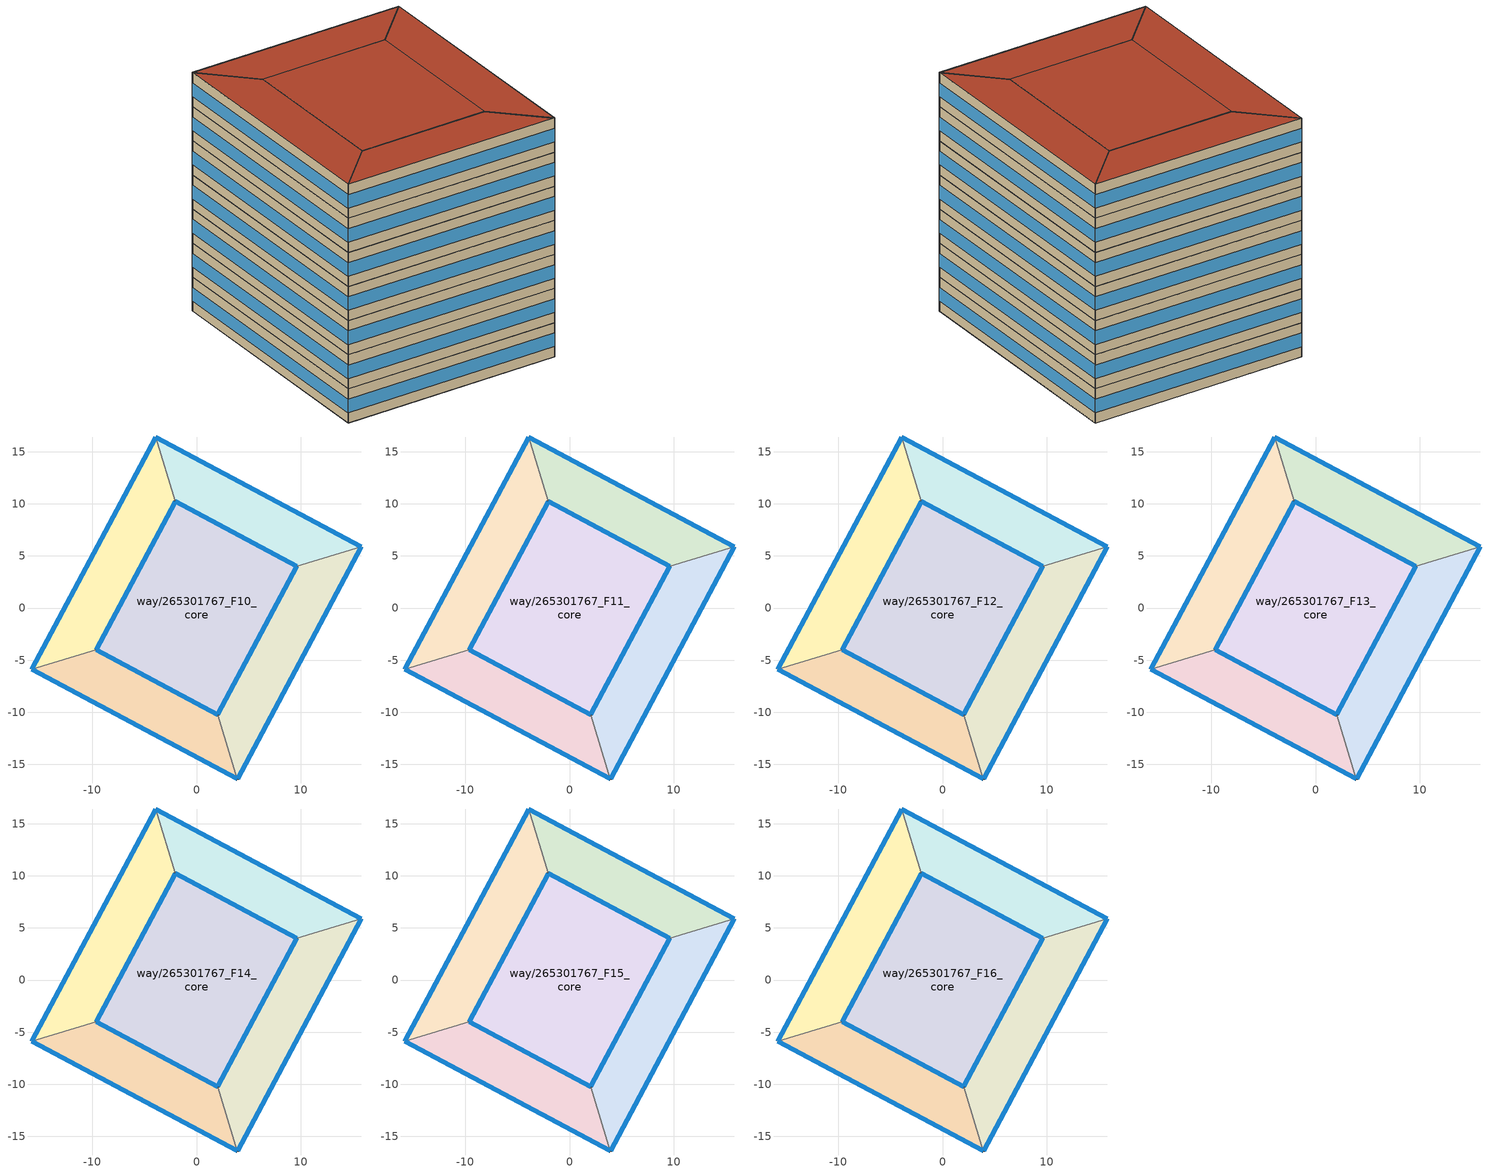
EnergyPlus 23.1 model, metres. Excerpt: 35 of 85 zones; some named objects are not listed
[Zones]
way/265301767_F10_perim1
 floor to way/265301767_F9_perim1 (Floor_Construction): -9.64,-4 -2.05,10.23 -3.93,16.41 -15.82,-5.88 z35
 wall outside (Wall_Construction): -15.82,-5.88 -3.93,16.41 / -2.05,10.23 -9.64,-4 z35:38.5
 wall to way/265301767_F10_perim4 (Wall_Construction): -9.64,-4 -15.82,-5.88 z35:38.5
 wall to way/265301767_F10_perim2 (Wall_Construction): -3.93,16.41 -2.05,10.23 z35:38.5
 window (Window_Construction): -15.81,-5.87 -3.93,16.4 / -2.05,10.22 -9.63,-3.99 z36.05:37.45
way/265301767_F10_perim2
 floor to way/265301767_F9_perim2 (Floor_Construction): 15.82,5.88 -3.93,16.41 -2.05,10.23 9.63,4 z35
 wall outside (Wall_Construction): -3.93,16.41 15.82,5.88 / 9.63,4 -2.05,10.23 z35:38.5
 wall to way/265301767_F10_perim3 (Wall_Construction): 15.82,5.88 9.63,4 z35:38.5
 window (Window_Construction): -3.92,16.4 15.81,5.88 / 9.63,4 -2.04,10.22 z36.05:37.45
way/265301767_F10_perim3
 floor to way/265301767_F9_perim3 (Floor_Construction): 3.93,-16.41 15.82,5.88 9.63,4 2.05,-10.23 z35
 wall outside (Wall_Construction): 15.82,5.88 3.93,-16.41 / 2.05,-10.23 9.63,4 z35:38.5
 wall to way/265301767_F10_perim4 (Wall_Construction): 3.93,-16.41 2.05,-10.23 z35:38.5
 window (Window_Construction): 15.81,5.87 3.94,-16.4 / 2.05,-10.22 9.63,3.99 z36.05:37.45
way/265301767_F10_perim4
 floor to way/265301767_F9_perim4 (Floor_Construction): 3.93,-16.41 2.05,-10.23 -9.64,-4 -15.82,-5.88 z35
 wall outside (Wall_Construction): 3.93,-16.41 -15.82,-5.88 / -9.64,-4 2.05,-10.23 z35:38.5
 window (Window_Construction): 3.92,-16.4 -15.81,-5.88 / -9.63,-4 2.04,-10.22 z36.05:37.45
way/265301767_F10_core
 floor to way/265301767_F9_core (Floor_Construction): 9.63,4 2.05,-10.23 -9.64,-4 -2.05,10.23 z35
 wall outside (Wall_Construction): -2.05,10.23 -9.64,-4 2.05,-10.23 9.63,4 -2.05,10.23 z35:38.5
 window (Window_Construction): -2.05,10.22 -9.63,-3.99 / 9.63,4 -2.04,10.22 / 2.05,-10.22 9.63,3.99 / -9.63,-4 2.04,-10.22 z36.05:37.45
way/265301767_F11_perim1
 floor to way/265301767_F10_perim1 (Floor_Construction): -9.64,-4 -2.05,10.23 -3.93,16.41 -15.82,-5.88 z38.5
 wall outside (Wall_Construction): -15.82,-5.88 -3.93,16.41 / -2.05,10.23 -9.64,-4 z38.5:42
 wall to way/265301767_F11_perim4 (Wall_Construction): -9.64,-4 -15.82,-5.88 z38.5:42
 wall to way/265301767_F11_perim2 (Wall_Construction): -3.93,16.41 -2.05,10.23 z38.5:42
 window (Window_Construction): -15.81,-5.87 -3.93,16.4 / -2.05,10.22 -9.63,-3.99 z39.55:40.95
way/265301767_F11_perim2
 floor to way/265301767_F10_perim2 (Floor_Construction): 15.82,5.88 -3.93,16.41 -2.05,10.23 9.63,4 z38.5
 wall outside (Wall_Construction): -3.93,16.41 15.82,5.88 / 9.63,4 -2.05,10.23 z38.5:42
 wall to way/265301767_F11_perim3 (Wall_Construction): 15.82,5.88 9.63,4 z38.5:42
 window (Window_Construction): -3.92,16.4 15.81,5.88 / 9.63,4 -2.04,10.22 z39.55:40.95
way/265301767_F11_perim3
 floor to way/265301767_F10_perim3 (Floor_Construction): 3.93,-16.41 15.82,5.88 9.63,4 2.05,-10.23 z38.5
 wall outside (Wall_Construction): 15.82,5.88 3.93,-16.41 / 2.05,-10.23 9.63,4 z38.5:42
 wall to way/265301767_F11_perim4 (Wall_Construction): 3.93,-16.41 2.05,-10.23 z38.5:42
 window (Window_Construction): 15.81,5.87 3.94,-16.4 / 2.05,-10.22 9.63,3.99 z39.55:40.95
way/265301767_F11_perim4
 floor to way/265301767_F10_perim4 (Floor_Construction): 3.93,-16.41 2.05,-10.23 -9.64,-4 -15.82,-5.88 z38.5
 wall outside (Wall_Construction): 3.93,-16.41 -15.82,-5.88 / -9.64,-4 2.05,-10.23 z38.5:42
 window (Window_Construction): 3.92,-16.4 -15.81,-5.88 / -9.63,-4 2.04,-10.22 z39.55:40.95
way/265301767_F11_core
 floor to way/265301767_F10_core (Floor_Construction): 9.63,4 2.05,-10.23 -9.64,-4 -2.05,10.23 z38.5
 wall outside (Wall_Construction): -2.05,10.23 -9.64,-4 2.05,-10.23 9.63,4 -2.05,10.23 z38.5:42
 window (Window_Construction): -2.05,10.22 -9.63,-3.99 / 9.63,4 -2.04,10.22 / 2.05,-10.22 9.63,3.99 / -9.63,-4 2.04,-10.22 z39.55:40.95
way/265301767_F12_perim1
 floor to way/265301767_F11_perim1 (Floor_Construction): -9.64,-4 -2.05,10.23 -3.93,16.41 -15.82,-5.88 z42
 wall outside (Wall_Construction): -15.82,-5.88 -3.93,16.41 / -2.05,10.23 -9.64,-4 z42:45.5
 wall to way/265301767_F12_perim4 (Wall_Construction): -9.64,-4 -15.82,-5.88 z42:45.5
 wall to way/265301767_F12_perim2 (Wall_Construction): -3.93,16.41 -2.05,10.23 z42:45.5
 window (Window_Construction): -15.81,-5.87 -3.93,16.4 / -2.05,10.22 -9.63,-3.99 z43.05:44.45
way/265301767_F12_perim2
 floor to way/265301767_F11_perim2 (Floor_Construction): 15.82,5.88 -3.93,16.41 -2.05,10.23 9.63,4 z42
 wall outside (Wall_Construction): -3.93,16.41 15.82,5.88 / 9.63,4 -2.05,10.23 z42:45.5
 wall to way/265301767_F12_perim3 (Wall_Construction): 15.82,5.88 9.63,4 z42:45.5
 window (Window_Construction): -3.92,16.4 15.81,5.88 / 9.63,4 -2.04,10.22 z43.05:44.45
way/265301767_F12_perim3
 floor to way/265301767_F11_perim3 (Floor_Construction): 3.93,-16.41 15.82,5.88 9.63,4 2.05,-10.23 z42
 wall outside (Wall_Construction): 15.82,5.88 3.93,-16.41 / 2.05,-10.23 9.63,4 z42:45.5
 wall to way/265301767_F12_perim4 (Wall_Construction): 3.93,-16.41 2.05,-10.23 z42:45.5
 window (Window_Construction): 15.81,5.87 3.94,-16.4 / 2.05,-10.22 9.63,3.99 z43.05:44.45
way/265301767_F12_perim4
 floor to way/265301767_F11_perim4 (Floor_Construction): 3.93,-16.41 2.05,-10.23 -9.64,-4 -15.82,-5.88 z42
 wall outside (Wall_Construction): 3.93,-16.41 -15.82,-5.88 / -9.64,-4 2.05,-10.23 z42:45.5
 window (Window_Construction): 3.92,-16.4 -15.81,-5.88 / -9.63,-4 2.04,-10.22 z43.05:44.45
way/265301767_F12_core
 floor to way/265301767_F11_core (Floor_Construction): 9.63,4 2.05,-10.23 -9.64,-4 -2.05,10.23 z42
 wall outside (Wall_Construction): -2.05,10.23 -9.64,-4 2.05,-10.23 9.63,4 -2.05,10.23 z42:45.5
 window (Window_Construction): -2.05,10.22 -9.63,-3.99 / 9.63,4 -2.04,10.22 / 2.05,-10.22 9.63,3.99 / -9.63,-4 2.04,-10.22 z43.05:44.45
way/265301767_F13_perim1
 floor to way/265301767_F12_perim1 (Floor_Construction): -9.64,-4 -2.05,10.23 -3.93,16.41 -15.82,-5.88 z45.5
 wall outside (Wall_Construction): -15.82,-5.88 -3.93,16.41 / -2.05,10.23 -9.64,-4 z45.5:49
 wall to way/265301767_F13_perim4 (Wall_Construction): -9.64,-4 -15.82,-5.88 z45.5:49
 wall to way/265301767_F13_perim2 (Wall_Construction): -3.93,16.41 -2.05,10.23 z45.5:49
 window (Window_Construction): -15.81,-5.87 -3.93,16.4 / -2.05,10.22 -9.63,-3.99 z46.55:47.95
way/265301767_F13_perim2
 floor to way/265301767_F12_perim2 (Floor_Construction): 15.82,5.88 -3.93,16.41 -2.05,10.23 9.63,4 z45.5
 wall outside (Wall_Construction): -3.93,16.41 15.82,5.88 / 9.63,4 -2.05,10.23 z45.5:49
 wall to way/265301767_F13_perim3 (Wall_Construction): 15.82,5.88 9.63,4 z45.5:49
 window (Window_Construction): -3.92,16.4 15.81,5.88 / 9.63,4 -2.04,10.22 z46.55:47.95
way/265301767_F13_perim3
 floor to way/265301767_F12_perim3 (Floor_Construction): 3.93,-16.41 15.82,5.88 9.63,4 2.05,-10.23 z45.5
 wall outside (Wall_Construction): 15.82,5.88 3.93,-16.41 / 2.05,-10.23 9.63,4 z45.5:49
 wall to way/265301767_F13_perim4 (Wall_Construction): 3.93,-16.41 2.05,-10.23 z45.5:49
 window (Window_Construction): 15.81,5.87 3.94,-16.4 / 2.05,-10.22 9.63,3.99 z46.55:47.95
way/265301767_F13_perim4
 floor to way/265301767_F12_perim4 (Floor_Construction): 3.93,-16.41 2.05,-10.23 -9.64,-4 -15.82,-5.88 z45.5
 wall outside (Wall_Construction): 3.93,-16.41 -15.82,-5.88 / -9.64,-4 2.05,-10.23 z45.5:49
 window (Window_Construction): 3.92,-16.4 -15.81,-5.88 / -9.63,-4 2.04,-10.22 z46.55:47.95
way/265301767_F13_core
 floor to way/265301767_F12_core (Floor_Construction): 9.63,4 2.05,-10.23 -9.64,-4 -2.05,10.23 z45.5
 wall outside (Wall_Construction): -2.05,10.23 -9.64,-4 2.05,-10.23 9.63,4 -2.05,10.23 z45.5:49
 window (Window_Construction): -2.05,10.22 -9.63,-3.99 / 9.63,4 -2.04,10.22 / 2.05,-10.22 9.63,3.99 / -9.63,-4 2.04,-10.22 z46.55:47.95
way/265301767_F14_perim1
 floor to way/265301767_F13_perim1 (Floor_Construction): -9.64,-4 -2.05,10.23 -3.93,16.41 -15.82,-5.88 z49
 wall outside (Wall_Construction): -15.82,-5.88 -3.93,16.41 / -2.05,10.23 -9.64,-4 z49:52.5
 wall to way/265301767_F14_perim4 (Wall_Construction): -9.64,-4 -15.82,-5.88 z49:52.5
 wall to way/265301767_F14_perim2 (Wall_Construction): -3.93,16.41 -2.05,10.23 z49:52.5
 window (Window_Construction): -15.81,-5.87 -3.93,16.4 / -2.05,10.22 -9.63,-3.99 z50.05:51.45
way/265301767_F14_perim2
 floor to way/265301767_F13_perim2 (Floor_Construction): 15.82,5.88 -3.93,16.41 -2.05,10.23 9.63,4 z49
 wall outside (Wall_Construction): -3.93,16.41 15.82,5.88 / 9.63,4 -2.05,10.23 z49:52.5
 wall to way/265301767_F14_perim3 (Wall_Construction): 15.82,5.88 9.63,4 z49:52.5
 window (Window_Construction): -3.92,16.4 15.81,5.88 / 9.63,4 -2.04,10.22 z50.05:51.45
way/265301767_F14_perim3
 floor to way/265301767_F13_perim3 (Floor_Construction): 3.93,-16.41 15.82,5.88 9.63,4 2.05,-10.23 z49
 wall outside (Wall_Construction): 15.82,5.88 3.93,-16.41 / 2.05,-10.23 9.63,4 z49:52.5
 wall to way/265301767_F14_perim4 (Wall_Construction): 3.93,-16.41 2.05,-10.23 z49:52.5
 window (Window_Construction): 15.81,5.87 3.94,-16.4 / 2.05,-10.22 9.63,3.99 z50.05:51.45
way/265301767_F14_perim4
 floor to way/265301767_F13_perim4 (Floor_Construction): 3.93,-16.41 2.05,-10.23 -9.64,-4 -15.82,-5.88 z49
 wall outside (Wall_Construction): 3.93,-16.41 -15.82,-5.88 / -9.64,-4 2.05,-10.23 z49:52.5
 window (Window_Construction): 3.92,-16.4 -15.81,-5.88 / -9.63,-4 2.04,-10.22 z50.05:51.45
way/265301767_F14_core
 floor to way/265301767_F13_core (Floor_Construction): 9.63,4 2.05,-10.23 -9.64,-4 -2.05,10.23 z49
 wall outside (Wall_Construction): -2.05,10.23 -9.64,-4 2.05,-10.23 9.63,4 -2.05,10.23 z49:52.5
 window (Window_Construction): -2.05,10.22 -9.63,-3.99 / 9.63,4 -2.04,10.22 / 2.05,-10.22 9.63,3.99 / -9.63,-4 2.04,-10.22 z50.05:51.45
way/265301767_F15_perim1
 floor to way/265301767_F14_perim1 (Floor_Construction): -9.64,-4 -2.05,10.23 -3.93,16.41 -15.82,-5.88 z52.5
 wall outside (Wall_Construction): -15.82,-5.88 -3.93,16.41 / -2.05,10.23 -9.64,-4 z52.5:56
 wall to way/265301767_F15_perim4 (Wall_Construction): -9.64,-4 -15.82,-5.88 z52.5:56
 wall to way/265301767_F15_perim2 (Wall_Construction): -3.93,16.41 -2.05,10.23 z52.5:56
 window (Window_Construction): -15.81,-5.87 -3.93,16.4 / -2.05,10.22 -9.63,-3.99 z53.55:54.95
way/265301767_F15_perim2
 floor to way/265301767_F14_perim2 (Floor_Construction): 15.82,5.88 -3.93,16.41 -2.05,10.23 9.63,4 z52.5
 wall outside (Wall_Construction): -3.93,16.41 15.82,5.88 / 9.63,4 -2.05,10.23 z52.5:56
 wall to way/265301767_F15_perim3 (Wall_Construction): 15.82,5.88 9.63,4 z52.5:56
 window (Window_Construction): -3.92,16.4 15.81,5.88 / 9.63,4 -2.04,10.22 z53.55:54.95
way/265301767_F15_perim3
 floor to way/265301767_F14_perim3 (Floor_Construction): 3.93,-16.41 15.82,5.88 9.63,4 2.05,-10.23 z52.5
 wall outside (Wall_Construction): 15.82,5.88 3.93,-16.41 / 2.05,-10.23 9.63,4 z52.5:56
 wall to way/265301767_F15_perim4 (Wall_Construction): 3.93,-16.41 2.05,-10.23 z52.5:56
 window (Window_Construction): 15.81,5.87 3.94,-16.4 / 2.05,-10.22 9.63,3.99 z53.55:54.95
way/265301767_F15_perim4
 floor to way/265301767_F14_perim4 (Floor_Construction): 3.93,-16.41 2.05,-10.23 -9.64,-4 -15.82,-5.88 z52.5
 wall outside (Wall_Construction): 3.93,-16.41 -15.82,-5.88 / -9.64,-4 2.05,-10.23 z52.5:56
 window (Window_Construction): 3.92,-16.4 -15.81,-5.88 / -9.63,-4 2.04,-10.22 z53.55:54.95
way/265301767_F15_core
 floor to way/265301767_F14_core (Floor_Construction): 9.63,4 2.05,-10.23 -9.64,-4 -2.05,10.23 z52.5
 wall outside (Wall_Construction): -2.05,10.23 -9.64,-4 2.05,-10.23 9.63,4 -2.05,10.23 z52.5:56
 window (Window_Construction): -2.05,10.22 -9.63,-3.99 / 9.63,4 -2.04,10.22 / 2.05,-10.22 9.63,3.99 / -9.63,-4 2.04,-10.22 z53.55:54.95
way/265301767_F16_perim1
 floor to way/265301767_F15_perim1 (Floor_Construction): -9.64,-4 -2.05,10.23 -3.93,16.41 -15.82,-5.88 z56
 wall outside (Wall_Construction): -15.82,-5.88 -3.93,16.41 / -2.05,10.23 -9.64,-4 z56:59.5
 wall to way/265301767_F16_perim4 (Wall_Construction): -9.64,-4 -15.82,-5.88 z56:59.5
 wall to way/265301767_F16_perim2 (Wall_Construction): -3.93,16.41 -2.05,10.23 z56:59.5
 window (Window_Construction): -15.81,-5.87 -3.93,16.4 / -2.05,10.22 -9.63,-3.99 z57.05:58.45
 roof outside (Roof_Construction): -3.93,16.41 -2.05,10.23 -9.64,-4 -15.82,-5.88 z59.5
way/265301767_F16_perim2
 floor to way/265301767_F15_perim2 (Floor_Construction): 15.82,5.88 -3.93,16.41 -2.05,10.23 9.63,4 z56
 wall outside (Wall_Construction): -3.93,16.41 15.82,5.88 / 9.63,4 -2.05,10.23 z56:59.5
 wall to way/265301767_F16_perim3 (Wall_Construction): 15.82,5.88 9.63,4 z56:59.5
 window (Window_Construction): -3.92,16.4 15.81,5.88 / 9.63,4 -2.04,10.22 z57.05:58.45
 roof outside (Roof_Construction): 15.82,5.88 9.63,4 -2.05,10.23 -3.93,16.41 z59.5
way/265301767_F16_perim3
 floor to way/265301767_F15_perim3 (Floor_Construction): 3.93,-16.41 15.82,5.88 9.63,4 2.05,-10.23 z56
 wall outside (Wall_Construction): 15.82,5.88 3.93,-16.41 / 2.05,-10.23 9.63,4 z56:59.5
 wall to way/265301767_F16_perim4 (Wall_Construction): 3.93,-16.41 2.05,-10.23 z56:59.5
 window (Window_Construction): 15.81,5.87 3.94,-16.4 / 2.05,-10.22 9.63,3.99 z57.05:58.45
 roof outside (Roof_Construction): 15.82,5.88 3.93,-16.41 2.05,-10.23 9.63,4 z59.5
way/265301767_F16_perim4
 floor to way/265301767_F15_perim4 (Floor_Construction): 3.93,-16.41 2.05,-10.23 -9.64,-4 -15.82,-5.88 z56
 wall outside (Wall_Construction): 3.93,-16.41 -15.82,-5.88 / -9.64,-4 2.05,-10.23 z56:59.5
 window (Window_Construction): 3.92,-16.4 -15.81,-5.88 / -9.63,-4 2.04,-10.22 z57.05:58.45
 roof outside (Roof_Construction): 2.05,-10.23 3.93,-16.41 -15.82,-5.88 -9.64,-4 z59.5
way/265301767_F16_core
 floor to way/265301767_F15_core (Floor_Construction): 9.63,4 2.05,-10.23 -9.64,-4 -2.05,10.23 z56
 wall outside (Wall_Construction): -2.05,10.23 -9.64,-4 2.05,-10.23 9.63,4 -2.05,10.23 z56:59.5
 window (Window_Construction): -2.05,10.22 -9.63,-3.99 / 9.63,4 -2.04,10.22 / 2.05,-10.22 9.63,3.99 / -9.63,-4 2.04,-10.22 z57.05:58.45
 roof outside (Roof_Construction): 2.05,-10.23 9.63,4 -2.05,10.23 -9.64,-4 z59.5
[Building]
OpenUBEM_Building: North Axis=0; Terrain=City; Solar Distribution=FullExterior
[Site:Location]
New.York-Central.Park.Obs-Belvedere.Castle: Latitude=40.77889; Longitude=-73.9692; Time Zone=-5; Elevation=48
[SizingPeriod:WeatherFileDays]
AnnualSizingPeriod: Begin Month=1; Begin Day of Month=1; End Month=12; End Day of Month=31; Day of Week for Start Day=Monday; Use Weather File Daylight Saving Period=No; Use Weather File Rain and Snow Indicators=No
[SITE:WATERMAINSTEMPERATURE]
Calculation Method=CorrelationFromWeatherFile
[MATERIAL:NOMASS] Roughness=MediumRough; Thermal Absorptance=0.9; Solar Absorptance=0.7; Visible Absorptance=0.7
Name | Thermal Resistance
Roof_Assembly | 3.47222
Wall_Assembly | 1.73913
Floor_Assembly | 1.94932
[WINDOWMATERIAL:SIMPLEGLAZINGSYSTEM]
Window_Material: UFactor=3.236; Solar Heat Gain Coefficient=0.36; Visible Transmittance=0.6
[CONSTRUCTION]
Roof_Construction: Roof_Assembly
Wall_Construction: Wall_Assembly
Floor_Construction: Floor_Assembly
Window_Construction: Window_Material
[ZONE] Type=1; Multiplier=1; Ceiling Height=autocalculate; Volume=autocalculate; Floor Area=autocalculate; Part of Total Floor Area=Yes
way/265301767_F10_perim1; way/265301767_F11_perim1; way/265301767_F12_perim1; way/265301767_F13_perim1; way/265301767_F14_perim1; way/265301767_F15_perim1; way/265301767_F16_perim1; way/265301767_F10_perim2; way/265301767_F11_perim2; way/265301767_F12_perim2; way/265301767_F13_perim2; way/265301767_F14_perim2; way/265301767_F15_perim2; way/265301767_F16_perim2; way/265301767_F10_perim3; way/265301767_F11_perim3; way/265301767_F12_perim3; way/265301767_F13_perim3; way/265301767_F14_perim3; way/265301767_F15_perim3; way/265301767_F16_perim3; way/265301767_F10_perim4; way/265301767_F11_perim4; way/265301767_F12_perim4; way/265301767_F13_perim4; way/265301767_F14_perim4; way/265301767_F15_perim4; way/265301767_F16_perim4; way/265301767_F10_core; way/265301767_F11_core; way/265301767_F12_core; way/265301767_F13_core; way/265301767_F14_core; way/265301767_F15_core; way/265301767_F16_core
[PEOPLE] Number of People Schedule=Occupancy_Schedule_MediumOffice; Number of People Calculation Method=People/Area; People per Floor Area=0.0538213; Fraction Radiant=0.3; Sensible Heat Fraction=autocalculate; Activity Level Schedule=Activity_Level; Carbon Dioxide Generation Rate=3.82e-08; Enable ASHRAE 55 Comfort Warnings=No; Mean Radiant Temperature Calculation Type=ZoneAveraged; Clothing Insulation Calculation Method=ClothingInsulationSchedule; Cold Stress Temperature Threshold=15.56; Heat Stress Temperature Threshold=30
Name | Zone or ZoneList or Space or SpaceList
People_way/265301767_F10_core | way/265301767_F10_core
People_way/265301767_F11_core | way/265301767_F11_core
People_way/265301767_F12_core | way/265301767_F12_core
People_way/265301767_F13_core | way/265301767_F13_core
People_way/265301767_F14_core | way/265301767_F14_core
People_way/265301767_F15_core | way/265301767_F15_core
People_way/265301767_F16_core | way/265301767_F16_core
People_way/265301767_F10_perim1 | way/265301767_F10_perim1
People_way/265301767_F11_perim1 | way/265301767_F11_perim1
People_way/265301767_F12_perim1 | way/265301767_F12_perim1
People_way/265301767_F13_perim1 | way/265301767_F13_perim1
People_way/265301767_F14_perim1 | way/265301767_F14_perim1
People_way/265301767_F15_perim1 | way/265301767_F15_perim1
People_way/265301767_F16_perim1 | way/265301767_F16_perim1
People_way/265301767_F10_perim2 | way/265301767_F10_perim2
People_way/265301767_F11_perim2 | way/265301767_F11_perim2
People_way/265301767_F12_perim2 | way/265301767_F12_perim2
People_way/265301767_F13_perim2 | way/265301767_F13_perim2
People_way/265301767_F14_perim2 | way/265301767_F14_perim2
People_way/265301767_F15_perim2 | way/265301767_F15_perim2
People_way/265301767_F16_perim2 | way/265301767_F16_perim2
People_way/265301767_F10_perim3 | way/265301767_F10_perim3
People_way/265301767_F11_perim3 | way/265301767_F11_perim3
People_way/265301767_F12_perim3 | way/265301767_F12_perim3
People_way/265301767_F13_perim3 | way/265301767_F13_perim3
People_way/265301767_F14_perim3 | way/265301767_F14_perim3
People_way/265301767_F15_perim3 | way/265301767_F15_perim3
People_way/265301767_F16_perim3 | way/265301767_F16_perim3
People_way/265301767_F10_perim4 | way/265301767_F10_perim4
People_way/265301767_F11_perim4 | way/265301767_F11_perim4
People_way/265301767_F12_perim4 | way/265301767_F12_perim4
People_way/265301767_F13_perim4 | way/265301767_F13_perim4
People_way/265301767_F14_perim4 | way/265301767_F14_perim4
People_way/265301767_F15_perim4 | way/265301767_F15_perim4
People_way/265301767_F16_perim4 | way/265301767_F16_perim4
[LIGHTS] Schedule=Lighting_Schedule_MediumOffice; Design Level Calculation Method=Watts/Area; Watts per Zone Floor Area=10.76; Return Air Fraction=0; Fraction Radiant=0.42; Fraction Visible=0; Fraction Replaceable=1; EndUse Subcategory=General; Return Air Fraction Calculated from Plenum Temperature=No; Return Air Fraction Function of Plenum Temperature Coefficient 1=0; Return Air Fraction Function of Plenum Temperature Coefficient 2=0
Name | Zone or ZoneList or Space or SpaceList
Lights_way/265301767_F10_core | way/265301767_F10_core
Lights_way/265301767_F11_core | way/265301767_F11_core
Lights_way/265301767_F12_core | way/265301767_F12_core
Lights_way/265301767_F13_core | way/265301767_F13_core
Lights_way/265301767_F14_core | way/265301767_F14_core
Lights_way/265301767_F15_core | way/265301767_F15_core
Lights_way/265301767_F16_core | way/265301767_F16_core
Lights_way/265301767_F10_perim1 | way/265301767_F10_perim1
Lights_way/265301767_F11_perim1 | way/265301767_F11_perim1
Lights_way/265301767_F12_perim1 | way/265301767_F12_perim1
Lights_way/265301767_F13_perim1 | way/265301767_F13_perim1
Lights_way/265301767_F14_perim1 | way/265301767_F14_perim1
Lights_way/265301767_F15_perim1 | way/265301767_F15_perim1
Lights_way/265301767_F16_perim1 | way/265301767_F16_perim1
Lights_way/265301767_F10_perim2 | way/265301767_F10_perim2
Lights_way/265301767_F11_perim2 | way/265301767_F11_perim2
Lights_way/265301767_F12_perim2 | way/265301767_F12_perim2
Lights_way/265301767_F13_perim2 | way/265301767_F13_perim2
Lights_way/265301767_F14_perim2 | way/265301767_F14_perim2
Lights_way/265301767_F15_perim2 | way/265301767_F15_perim2
Lights_way/265301767_F16_perim2 | way/265301767_F16_perim2
Lights_way/265301767_F10_perim3 | way/265301767_F10_perim3
Lights_way/265301767_F11_perim3 | way/265301767_F11_perim3
Lights_way/265301767_F12_perim3 | way/265301767_F12_perim3
Lights_way/265301767_F13_perim3 | way/265301767_F13_perim3
Lights_way/265301767_F14_perim3 | way/265301767_F14_perim3
Lights_way/265301767_F15_perim3 | way/265301767_F15_perim3
Lights_way/265301767_F16_perim3 | way/265301767_F16_perim3
Lights_way/265301767_F10_perim4 | way/265301767_F10_perim4
Lights_way/265301767_F11_perim4 | way/265301767_F11_perim4
Lights_way/265301767_F12_perim4 | way/265301767_F12_perim4
Lights_way/265301767_F13_perim4 | way/265301767_F13_perim4
Lights_way/265301767_F14_perim4 | way/265301767_F14_perim4
Lights_way/265301767_F15_perim4 | way/265301767_F15_perim4
Lights_way/265301767_F16_perim4 | way/265301767_F16_perim4
[ELECTRICEQUIPMENT] Schedule=Equipment_Schedule_MediumOffice; Design Level Calculation Method=Watts/Area; Watts per Zone Floor Area=10.76; Fraction Latent=0; Fraction Radiant=0.5; Fraction Lost=0; EndUse Subcategory=General
Name | Zone or ZoneList or Space or SpaceList
Equipment_way/265301767_F10_core | way/265301767_F10_core
Equipment_way/265301767_F11_core | way/265301767_F11_core
Equipment_way/265301767_F12_core | way/265301767_F12_core
Equipment_way/265301767_F13_core | way/265301767_F13_core
Equipment_way/265301767_F14_core | way/265301767_F14_core
Equipment_way/265301767_F15_core | way/265301767_F15_core
Equipment_way/265301767_F16_core | way/265301767_F16_core
Equipment_way/265301767_F10_perim1 | way/265301767_F10_perim1
Equipment_way/265301767_F11_perim1 | way/265301767_F11_perim1
Equipment_way/265301767_F12_perim1 | way/265301767_F12_perim1
Equipment_way/265301767_F13_perim1 | way/265301767_F13_perim1
Equipment_way/265301767_F14_perim1 | way/265301767_F14_perim1
Equipment_way/265301767_F15_perim1 | way/265301767_F15_perim1
Equipment_way/265301767_F16_perim1 | way/265301767_F16_perim1
Equipment_way/265301767_F10_perim2 | way/265301767_F10_perim2
Equipment_way/265301767_F11_perim2 | way/265301767_F11_perim2
Equipment_way/265301767_F12_perim2 | way/265301767_F12_perim2
Equipment_way/265301767_F13_perim2 | way/265301767_F13_perim2
Equipment_way/265301767_F14_perim2 | way/265301767_F14_perim2
Equipment_way/265301767_F15_perim2 | way/265301767_F15_perim2
Equipment_way/265301767_F16_perim2 | way/265301767_F16_perim2
Equipment_way/265301767_F10_perim3 | way/265301767_F10_perim3
Equipment_way/265301767_F11_perim3 | way/265301767_F11_perim3
Equipment_way/265301767_F12_perim3 | way/265301767_F12_perim3
Equipment_way/265301767_F13_perim3 | way/265301767_F13_perim3
Equipment_way/265301767_F14_perim3 | way/265301767_F14_perim3
Equipment_way/265301767_F15_perim3 | way/265301767_F15_perim3
Equipment_way/265301767_F16_perim3 | way/265301767_F16_perim3
Equipment_way/265301767_F10_perim4 | way/265301767_F10_perim4
Equipment_way/265301767_F11_perim4 | way/265301767_F11_perim4
Equipment_way/265301767_F12_perim4 | way/265301767_F12_perim4
Equipment_way/265301767_F13_perim4 | way/265301767_F13_perim4
Equipment_way/265301767_F14_perim4 | way/265301767_F14_perim4
Equipment_way/265301767_F15_perim4 | way/265301767_F15_perim4
Equipment_way/265301767_F16_perim4 | way/265301767_F16_perim4
[ZONEINFILTRATION:DESIGNFLOWRATE] Schedule=Infiltration_Schedule_MediumOffice; Design Flow Rate Calculation Method=Flow/ExteriorWallArea; Flow Rate per Exterior Surface Area=0.000285; Constant Term Coefficient=1; Temperature Term Coefficient=0; Velocity Term Coefficient=0; Velocity Squared Term Coefficient=0
Name | Zone or ZoneList or Space or SpaceList
Infiltration_way/265301767_F10_core | way/265301767_F10_core
Infiltration_way/265301767_F11_core | way/265301767_F11_core
Infiltration_way/265301767_F12_core | way/265301767_F12_core
Infiltration_way/265301767_F13_core | way/265301767_F13_core
Infiltration_way/265301767_F14_core | way/265301767_F14_core
Infiltration_way/265301767_F15_core | way/265301767_F15_core
Infiltration_way/265301767_F16_core | way/265301767_F16_core
Infiltration_way/265301767_F10_perim1 | way/265301767_F10_perim1
Infiltration_way/265301767_F11_perim1 | way/265301767_F11_perim1
Infiltration_way/265301767_F12_perim1 | way/265301767_F12_perim1
Infiltration_way/265301767_F13_perim1 | way/265301767_F13_perim1
Infiltration_way/265301767_F14_perim1 | way/265301767_F14_perim1
Infiltration_way/265301767_F15_perim1 | way/265301767_F15_perim1
Infiltration_way/265301767_F16_perim1 | way/265301767_F16_perim1
Infiltration_way/265301767_F10_perim2 | way/265301767_F10_perim2
Infiltration_way/265301767_F11_perim2 | way/265301767_F11_perim2
Infiltration_way/265301767_F12_perim2 | way/265301767_F12_perim2
Infiltration_way/265301767_F13_perim2 | way/265301767_F13_perim2
Infiltration_way/265301767_F14_perim2 | way/265301767_F14_perim2
Infiltration_way/265301767_F15_perim2 | way/265301767_F15_perim2
Infiltration_way/265301767_F16_perim2 | way/265301767_F16_perim2
Infiltration_way/265301767_F10_perim3 | way/265301767_F10_perim3
Infiltration_way/265301767_F11_perim3 | way/265301767_F11_perim3
Infiltration_way/265301767_F12_perim3 | way/265301767_F12_perim3
Infiltration_way/265301767_F13_perim3 | way/265301767_F13_perim3
Infiltration_way/265301767_F14_perim3 | way/265301767_F14_perim3
Infiltration_way/265301767_F15_perim3 | way/265301767_F15_perim3
Infiltration_way/265301767_F16_perim3 | way/265301767_F16_perim3
Infiltration_way/265301767_F10_perim4 | way/265301767_F10_perim4
Infiltration_way/265301767_F11_perim4 | way/265301767_F11_perim4
Infiltration_way/265301767_F12_perim4 | way/265301767_F12_perim4
Infiltration_way/265301767_F13_perim4 | way/265301767_F13_perim4
Infiltration_way/265301767_F14_perim4 | way/265301767_F14_perim4
Infiltration_way/265301767_F15_perim4 | way/265301767_F15_perim4
Infiltration_way/265301767_F16_perim4 | way/265301767_F16_perim4
[HVACTEMPLATE:THERMOSTAT] Heating Setpoint Schedule=Heating_Setpoint_MediumOffice; Cooling Setpoint Schedule=Cooling_Setpoint_MediumOffice
way/265301767_F11_perim3_Thermostat; way/265301767_F12_perim3_Thermostat; way/265301767_F13_perim3_Thermostat; way/265301767_F14_perim3_Thermostat; way/265301767_F15_perim3_Thermostat; way/265301767_F16_perim3_Thermostat; way/265301767_F0_perim4_Thermostat; way/265301767_F1_perim4_Thermostat; way/265301767_F2_perim4_Thermostat; way/265301767_F3_perim4_Thermostat; way/265301767_F4_perim4_Thermostat; way/265301767_F5_perim4_Thermostat; way/265301767_F6_perim4_Thermostat; way/265301767_F7_perim4_Thermostat; way/265301767_F8_perim4_Thermostat; way/265301767_F9_perim4_Thermostat; way/265301767_F10_perim4_Thermostat; way/265301767_F11_perim4_Thermostat; way/265301767_F12_perim4_Thermostat; way/265301767_F13_perim4_Thermostat; way/265301767_F14_perim4_Thermostat; way/265301767_F15_perim4_Thermostat; way/265301767_F16_perim4_Thermostat
[HVACTEMPLATE:ZONE:VAV] Template VAV System=way/265301767_PVAV_Sys; Supply Air Maximum Flow Rate=autosize; Zone Minimum Air Flow Input Method=Constant; Constant Minimum Air Flow Fraction=0.3; Outdoor Air Method=Flow/Person; Outdoor Air Flow Rate per Person=0.01; Outdoor Air Flow Rate per Zone Floor Area=0; Outdoor Air Flow Rate per Zone=0; Reheat Coil Type=Electric; Damper Heating Action=Reverse; Baseboard Heating Type=None; Baseboard Heating Capacity=autosize; Zone Cooling Design Supply Air Temperature Input Method=SystemSupplyAirTemperature; Zone Cooling Design Supply Air Temperature=12.8; Zone Cooling Design Supply Air Temperature Difference=11.11; Zone Heating Design Supply Air Temperature Input Method=SupplyAirTemperature; Zone Heating Design Supply Air Temperature=50; Zone Heating Design Supply Air Temperature Difference=30
Name | Template Thermostat
way/265301767_F10_core | way/265301767_F10_core_Thermostat
way/265301767_F11_core | way/265301767_F11_core_Thermostat
way/265301767_F12_core | way/265301767_F12_core_Thermostat
way/265301767_F13_core | way/265301767_F13_core_Thermostat
way/265301767_F14_core | way/265301767_F14_core_Thermostat
way/265301767_F15_core | way/265301767_F15_core_Thermostat
way/265301767_F16_core | way/265301767_F16_core_Thermostat
way/265301767_F10_perim1 | way/265301767_F10_perim1_Thermostat
way/265301767_F11_perim1 | way/265301767_F11_perim1_Thermostat
way/265301767_F12_perim1 | way/265301767_F12_perim1_Thermostat
way/265301767_F13_perim1 | way/265301767_F13_perim1_Thermostat
way/265301767_F14_perim1 | way/265301767_F14_perim1_Thermostat
way/265301767_F15_perim1 | way/265301767_F15_perim1_Thermostat
way/265301767_F16_perim1 | way/265301767_F16_perim1_Thermostat
way/265301767_F10_perim2 | way/265301767_F10_perim2_Thermostat
way/265301767_F11_perim2 | way/265301767_F11_perim2_Thermostat
way/265301767_F12_perim2 | way/265301767_F12_perim2_Thermostat
way/265301767_F13_perim2 | way/265301767_F13_perim2_Thermostat
way/265301767_F14_perim2 | way/265301767_F14_perim2_Thermostat
way/265301767_F15_perim2 | way/265301767_F15_perim2_Thermostat
way/265301767_F16_perim2 | way/265301767_F16_perim2_Thermostat
way/265301767_F10_perim3 | way/265301767_F10_perim3_Thermostat
way/265301767_F11_perim3 | way/265301767_F11_perim3_Thermostat
way/265301767_F12_perim3 | way/265301767_F12_perim3_Thermostat
way/265301767_F13_perim3 | way/265301767_F13_perim3_Thermostat
way/265301767_F14_perim3 | way/265301767_F14_perim3_Thermostat
way/265301767_F15_perim3 | way/265301767_F15_perim3_Thermostat
way/265301767_F16_perim3 | way/265301767_F16_perim3_Thermostat
way/265301767_F10_perim4 | way/265301767_F10_perim4_Thermostat
way/265301767_F11_perim4 | way/265301767_F11_perim4_Thermostat
way/265301767_F12_perim4 | way/265301767_F12_perim4_Thermostat
way/265301767_F13_perim4 | way/265301767_F13_perim4_Thermostat
way/265301767_F14_perim4 | way/265301767_F14_perim4_Thermostat
way/265301767_F15_perim4 | way/265301767_F15_perim4_Thermostat
way/265301767_F16_perim4 | way/265301767_F16_perim4_Thermostat
[HVACTEMPLATE:SYSTEM:PACKAGEDVAV]
way/265301767_PVAV_Sys: Supply Fan Maximum Flow Rate=autosize; Supply Fan Minimum Flow Rate=autosize; Supply Fan Placement=DrawThrough; Supply Fan Total Efficiency=0.6084; Supply Fan Delta Pressure=1389.42; Supply Fan Motor Efficiency=0.9; Supply Fan Motor in Air Stream Fraction=1; Cooling Coil Type=TwoSpeedDX; Cooling Coil Design Setpoint=12.8; Cooling Coil Gross Rated Total Capacity=autosize; Cooling Coil Gross Rated Sensible Heat Ratio=autosize; Cooling Coil Gross Rated COP=3.73922; Heating Coil Type=Electric; Heating Coil Design Setpoint=10; Heating Coil Capacity=autosize; Gas Heating Coil Efficiency=0.8; Gas Heating Coil Parasitic Electric Load=0; Maximum Outdoor Air Flow Rate=autosize; Minimum Outdoor Air Flow Rate=autosize; Minimum Outdoor Air Control Type=ProportionalMinimum; Economizer Type=DifferentialDryBulb; Economizer Lockout=NoLockout; Supply Fan PartLoad Power Coefficients=InletVaneDampers; Night Cycle Control=StayOff; Heat Recovery Type=None; Sensible Heat Recovery Effectiveness=0.7; Latent Heat Recovery Effectiveness=0.65; Cooling Coil Setpoint Reset Type=Warmest; Heating Coil Setpoint Reset Type=None; Dehumidification Control Type=None; Dehumidification Setpoint=60; Humidifier Type=None; Humidifier Rated Capacity=1e-06; Humidifier Rated Electric Power=autosize; Humidifier Setpoint=30; Sizing Option=NonCoincident; Return Fan=No; Return Fan Total Efficiency=0.7; Return Fan Delta Pressure=500; Return Fan Motor Efficiency=0.9; Return Fan Motor in Air Stream Fraction=1; Return Fan PartLoad Power Coefficients=InletVaneDampers
[WATERUSE:CONNECTIONS]
DHW_WaterConn_MediumOffice: Hot Water Supply Temperature Schedule=OpenUBEM_DHW_Setpoint; Drain Water Heat Exchanger Type=None; Drain Water Heat Exchanger Destination=Plant; Water Use Equipment 1=DHW_WaterUse_MediumOffice
[SCHEDULE:COMPACT]
Occupancy_Schedule_MediumOffice: Through: 12/31, For: Weekdays, Until: 06:00, 0, Until: 07:00, 0.1, Until: 08:00, 0.2, Until: 12:00, 0.95, Until: 13:00, 0.5, Until: 17:00, 0.95, Until: 18:00, 0.3, Until: 22:00, 0.1, Until: 24:00, 0.05, For: Saturday, Until: 06:00, 0, Until: 08:00, 0.1, Until: 12:00, 0.3, Until: 17:00, 0.1, Until: 19:00, 0.05, Until: 24:00, 0, For: AllOtherDays, Until: 06:00, 0, Until: 18:00, 0.05, Until: 24:00, 0
Lighting_Schedule_MediumOffice: Through: 12/31, For: Weekdays, Until: 05:00, 0.04184, Until: 07:00, 0.08368, Until: 08:00, 0.25105, Until: 17:00, 0.75314, Until: 18:00, 0.41841, Until: 20:00, 0.25105, Until: 22:00, 0.16736, Until: 23:00, 0.08368, Until: 24:00, 0.04184, For: Saturday, Until: 06:00, 0.04184, Until: 08:00, 0.08368, Until: 12:00, 0.25105, Until: 17:00, 0.12552, Until: 24:00, 0.04184, For: AllOtherDays, Until: 24:00, 0.04184
Equipment_Schedule_MediumOffice: Through: 12/31, For: Weekdays, Until: 06:00, 0.307674, Until: 08:00, 0.381235, Until: 12:00, 0.857778, Until: 13:00, 0.76247, Until: 17:00, 0.857778, Until: 18:00, 0.476543, Until: 24:00, 0.381235, For: Saturday, Until: 06:00, 0.230755, Until: 08:00, 0.381235, Until: 12:00, 0.476543, Until: 17:00, 0.33358, Until: 19:00, 0.285926, Until: 24:00, 0.230755, For: AllOtherDays, Until: 06:00, 0.230755, Until: 18:00, 0.285926, Until: 24:00, 0.230755
Heating_Setpoint_MediumOffice: Through: 12/31, For: Weekdays, Until: 06:00, 15.6, Until: 07:00, 21.1, Until: 08:00, 21.1, Until: 12:00, 21.1, Until: 13:00, 21.1, Until: 17:00, 21.1, Until: 19:00, 21.1, Until: 24:00, 15.6, For: Saturday, Until: 06:00, 15.6, Until: 08:00, 21.1, Until: 12:00, 21.1, Until: 17:00, 21.1, Until: 19:00, 21.1, Until: 24:00, 15.6, For: AllOtherDays, Until: 06:00, 15.6, Until: 18:00, 21.1, Until: 24:00, 15.6
Cooling_Setpoint_MediumOffice: Through: 12/31, For: Weekdays, Until: 06:00, 29.4, Until: 07:00, 23.9, Until: 08:00, 23.9, Until: 12:00, 23.9, Until: 13:00, 23.9, Until: 17:00, 23.9, Until: 18:00, 23.9, Until: 22:00, 23.9, Until: 24:00, 23.9, For: Saturday, Until: 06:00, 29.4, Until: 08:00, 23.9, Until: 12:00, 23.9, Until: 17:00, 23.9, Until: 19:00, 23.9, Until: 24:00, 29.4, For: AllOtherDays, Until: 06:00, 29.4, Until: 18:00, 23.9, Until: 24:00, 29.4
Infiltration_Schedule_MediumOffice: Through: 12/31, For: Weekdays, Until: 06:00, 1, Until: 07:00, 0.25, Until: 08:00, 0.25, Until: 12:00, 0.25, Until: 13:00, 0.25, Until: 17:00, 0.25, Until: 18:00, 0.25, Until: 22:00, 0.25, Until: 24:00, 0.25, For: Saturday, Until: 06:00, 1, Until: 08:00, 0.25, Until: 12:00, 0.25, Until: 17:00, 0.25, Until: 19:00, 0.25, Until: 24:00, 1, For: AllOtherDays, Until: 06:00, 1, Until: 18:00, 0.25, Until: 24:00, 1
[Schedule:Constant]
Activity_Level: Hourly Value=120
[SCHEDULE:CONSTANT]
OpenUBEM_DHW_Setpoint: Hourly Value=60
